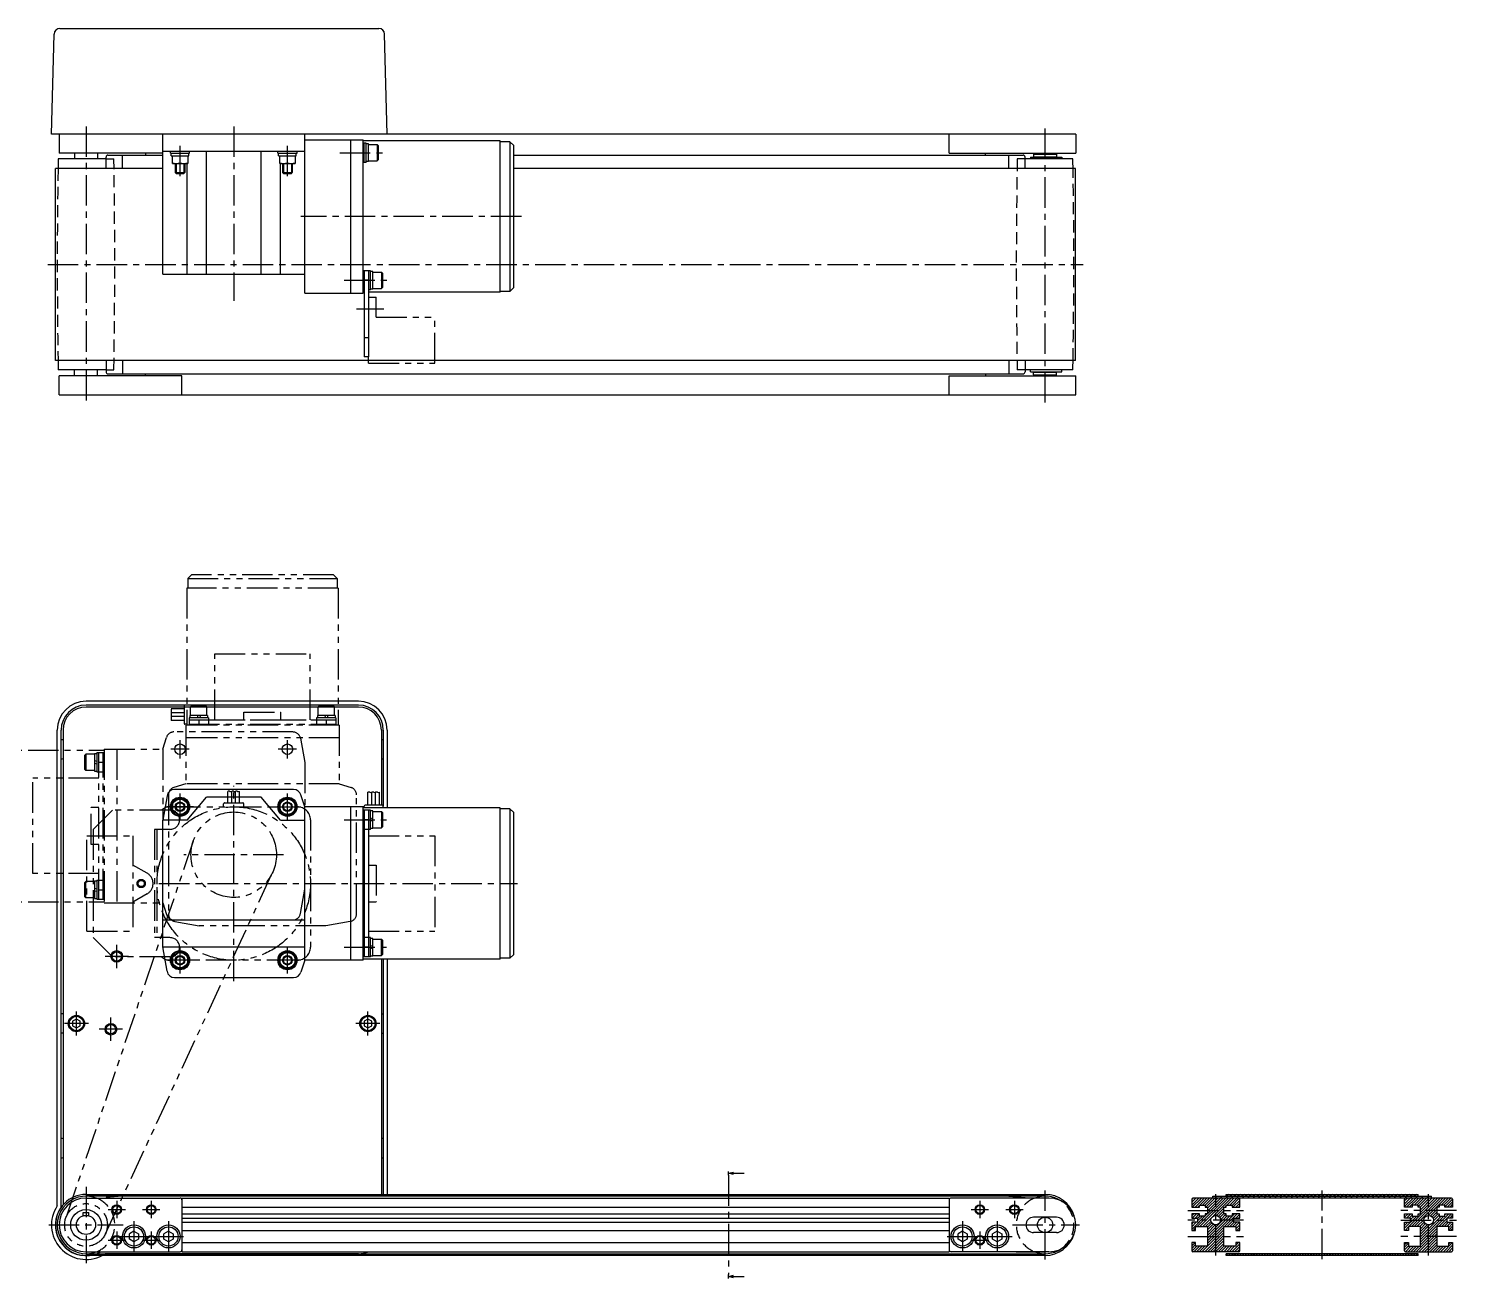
# Model space of a CAD drawing. Extents: x -2 to 1118, y -10 to 642.
# Drawn here: x 374 to 1118, y -10 to 642 of the extents above; entities that cross this region are included whole.
import ezdxf

# ---------------------------------------------------------------- set-up
doc = ezdxf.new("R2010")
doc.units = 0
doc.header["$LTSCALE"] = 0.5
for name, pattern in [('CENTER', [50.8, 31.75, -6.35, 6.35, -6.35]), ('DASHED', [19.05, 12.7, -6.35]), ('PHANTOM', [63.5, 31.75, -6.35, 6.35, -6.35, 6.35, -6.35])]:
    doc.linetypes.add(name, pattern=pattern)
doc.layers.get('0').update_dxf_attribs({"linetype": 'CONTINUOUS'})
for name, color, linetype in [('MSM_CENTER', 1, 'CENTER'), ('MSM_CONTINUOUS', 7, 'CONTINUOUS'), ('MSM_DASHED', 4, 'DASHED'), ('MSM_IMAGINARY', 6, 'PHANTOM'), ('MSM_NARROW', 5, 'CONTINUOUS')]:
    doc.layers.add(name, color=color, linetype=linetype)

# ---------------------------------------------------------------- blocks, each defined once
blk = doc.blocks.new('_OPEN30')
at = {"color": 0, "linetype": 'BYBLOCK'}
for p, q in [((-1, 0.27), (0, 0)), ((0, 0), (-1, -0.27)), ((0, 0), (-1, 0))]:
    blk.add_line(p, q, dxfattribs=at)
blk = doc.blocks.new('*U79')
at = {"layer": 'MSM_CONTINUOUS'}
blk.add_lwpolyline([(741.06, 44.9), (746.56, 44.9)], dxfattribs=at)
at = {"layer": 'MSM_CONTINUOUS', "xscale": 2.5, "yscale": 2.5, "zscale": 2.5, "rotation": 180}
blk.add_blockref('_OPEN30', (738.56, 44.9), dxfattribs=at)
blk = doc.blocks.new('*U80')
at = {"layer": 'MSM_CONTINUOUS'}
blk.add_lwpolyline([(741.06, -8.9), (746.56, -8.9)], dxfattribs=at)
at = {"layer": 'MSM_CONTINUOUS', "xscale": 2.5, "yscale": 2.5, "zscale": 2.5, "rotation": 180}
blk.add_blockref('_OPEN30', (738.56, -8.9), dxfattribs=at)

msp = doc.modelspace()

# ---------------------------------------------------------------- linework, layer by layer
at = {"layer": 'MSM_CENTER'}
for p, q in [((403.52, 590.72), (403.52, 446.72)), ((480.52, 590.72), (480.52, 499.72)), ((903.52, 446.72), (903.52, 590.72)), ((452.52, 564.72), (452.52, 581.72)), ((508.52, 564.72), (508.52, 581.72)), ((535.83, 576.96), (559.83, 576.96)), ((630.52, 543.72), (515.52, 543.72)), ((383.62, 518.72), (923.42, 518.72)), ((538.13, 510.49), (562.13, 510.49)), ((558.82, 495.49), (544.52, 495.49)), ((452.52, 261.25), (452.52, 270.75)), ((508.52, 261.25), (508.52, 270.75)), ((457.27, 266), (447.77, 266)), ((513.27, 266), (503.77, 266)), ((480.52, 145), (480.52, 247)), ((452.52, 229), (452.52, 243)), ((508.52, 229), (508.52, 243)), ((459.52, 236), (445.52, 236)), ((501.52, 236), (515.52, 236)), ((538.13, 229.23), (560.13, 229.23)), ((506.52, 211), (454.52, 211)), ((441.52, 196), (628.52, 196)), ((419.52, 151.9), (419.52, 164.1)), ((425.62, 158), (413.42, 158)), ((452.52, 149), (452.52, 163)), ((508.52, 149), (508.52, 163)), ((538.13, 162.77), (560.13, 162.77)), ((459.52, 156), (445.52, 156)), ((515.52, 156), (501.52, 156)), ((398.52, 116.75), (398.52, 129.25)), ((550.52, 116.75), (550.52, 129.25)), ((404.77, 123), (392.27, 123)), ((422.62, 120), (410.42, 120)), ((416.52, 113.9), (416.52, 126.1)), ((556.77, 123), (544.27, 123)), ((403.52, 37.9), (403.52, -1.9)), ((738.56, 43.9), (738.56, -7.9)), ((419.52, 30.5), (419.52, 21.5)), ((437.52, 30.5), (437.52, 21.5)), ((869.52, 30.5), (869.52, 21.5)), ((887.52, 30.5), (887.52, 21.5)), ((903.52, 0), (903.52, 36)), ((992.49, 2), (992.49, 34)), ((1047.99, 0.1), (1047.99, 35.9)), ((1103.49, 2), (1103.49, 34)), ((415.02, 26), (424.02, 26)), ((433.02, 26), (442.02, 26)), ((865.02, 26), (874.02, 26)), ((883.02, 26), (892.02, 26)), ((977.99, 25.5), (1006.99, 25.5)), ((1117.99, 25.5), (1088.99, 25.5)), ((384.07, 18), (422.97, 18)), ((428.52, 20), (428.52, 4)), ((446.52, 20), (446.52, 4)), ((860.52, 20), (860.52, 4)), ((878.52, 20), (878.52, 4)), ((886.52, 18), (921.52, 18)), ((1006.99, 20.5), (977.99, 20.5)), ((1088.99, 20.5), (1117.99, 20.5)), ((415.02, 10), (424.02, 10)), ((419.52, 14.5), (419.52, 5.5)), ((420.52, 12), (436.52, 12)), ((433.02, 10), (442.02, 10)), ((437.52, 14.5), (437.52, 5.5)), ((438.52, 12), (454.52, 12)), ((852.52, 12), (868.52, 12)), ((865.02, 10), (874.02, 10)), ((869.52, 14.5), (869.52, 5.5)), ((870.52, 12), (886.52, 12)), ((977.99, 12), (1006.99, 12)), ((1117.99, 12), (1088.99, 12))]:
    msp.add_line(p, q, dxfattribs=at)
at = {"layer": 'MSM_CONTINUOUS'}
for p, q in [((389.89, 641.72), (556.16, 641.72)), ((385.52, 586.72), (386.89, 638.8)), ((560.52, 586.72), (559.16, 638.8)), ((919.52, 586.72), (385.52, 586.72)), ((389.52, 586.72), (389.52, 576.72)), ((443.52, 513.72), (443.52, 586.72)), ((517.52, 503.72), (517.52, 586.72)), ((517.52, 583.72), (548.02, 583.72)), ((541.52, 503.72), (541.52, 583.72)), ((548.02, 503.72), (548.02, 583.72)), ((619.52, 583.22), (548.02, 583.22)), ((549.52, 581.96), (548.02, 581.96)), ((548.52, 571.96), (548.52, 581.96)), ((549.52, 571.96), (549.52, 581.96)), ((550.82, 581.56), (549.52, 581.56)), ((550.83, 572.36), (550.83, 581.56)), ((550.83, 581.21), (555.33, 581.21)), ((555.83, 580.71), (555.33, 581.21)), ((555.33, 581.21), (555.33, 572.71)), ((555.83, 580.71), (555.83, 573.21)), ((619.52, 504.22), (619.52, 583.22)), ((624.52, 582.72), (619.52, 582.72)), ((624.52, 582.72), (624.52, 504.72)), ((626.52, 580.72), (624.52, 582.72)), ((626.52, 506.72), (626.52, 580.72)), ((853.52, 576.72), (853.52, 586.72)), ((919.52, 586.72), (919.52, 576.72)), ((413.97, 573.72), (389.02, 573.72)), ((443.52, 576.72), (389.52, 576.72)), ((397.52, 576.72), (397.52, 573.72)), ((409.52, 576.72), (409.52, 573.72)), ((413.97, 568.72), (413.97, 574.72)), ((414.97, 575.72), (443.52, 575.72)), ((422.48, 568.72), (422.48, 575.72)), ((434.52, 576.72), (434.52, 575.72)), ((443.52, 577.72), (517.52, 577.72)), ((447.52, 576.72), (447.52, 577.72)), ((447.52, 576.72), (457.52, 576.72)), ((447.92, 575.42), (447.92, 576.72)), ((447.92, 575.42), (457.12, 575.42)), ((448.52, 571.42), (448.52, 575.42)), ((452.52, 571.78), (452.52, 575.42)), ((456.52, 575.42), (456.52, 571.42)), ((457.12, 575.42), (457.12, 576.72)), ((457.52, 576.72), (457.52, 577.72)), ((466.26, 513.72), (466.26, 577.72)), ((494.79, 513.72), (494.79, 577.72)), ((503.52, 576.72), (503.52, 577.72)), ((503.52, 576.72), (513.52, 576.72)), ((503.92, 575.42), (503.92, 576.72)), ((503.92, 575.42), (513.12, 575.42)), ((504.52, 571.42), (504.52, 575.42)), ((508.52, 571.78), (508.52, 575.42)), ((512.52, 575.42), (512.52, 571.42)), ((513.12, 575.42), (513.12, 576.72)), ((513.52, 576.72), (513.52, 577.72)), ((626.52, 575.72), (892.08, 575.72)), ((853.52, 576.72), (919.52, 576.72)), ((872.52, 575.72), (872.52, 576.72)), ((884.57, 568.72), (884.57, 575.72)), ((893.08, 568.72), (893.08, 574.72)), ((918.02, 573.72), (893.08, 573.72)), ((895.87, 574.72), (912.27, 574.72)), ((895.87, 574.72), (895.87, 573.72)), ((897.72, 576.37), (897.52, 576.17)), ((897.52, 576.17), (909.52, 576.17)), ((897.52, 576.17), (897.52, 574.87)), ((897.52, 574.87), (909.52, 574.87)), ((897.72, 576.37), (909.32, 576.37)), ((897.77, 574.87), (897.77, 574.72)), ((899.52, 576.37), (899.52, 576.72)), ((907.52, 576.37), (907.52, 576.72)), ((909.27, 574.87), (909.27, 574.72)), ((909.32, 576.37), (909.52, 576.17)), ((909.32, 576.37), (909.52, 576.17)), ((909.52, 576.17), (909.52, 574.87)), ((912.27, 574.72), (912.27, 573.72)), ((387.62, 468.72), (387.62, 568.72)), ((443.52, 568.72), (387.62, 568.72)), ((448.52, 571.42), (456.52, 571.42)), ((450.02, 571.42), (450.02, 566.65)), ((450.46, 566.22), (450.02, 566.65)), ((450.02, 566.65), (455.02, 566.65)), ((450.46, 566.22), (454.59, 566.22)), ((454.59, 566.22), (455.02, 566.65)), ((455.02, 571.42), (455.02, 566.65)), ((456.19, 513.72), (456.19, 571.42)), ((504.52, 571.42), (512.52, 571.42)), ((504.86, 513.72), (504.86, 571.42)), ((506.02, 571.42), (506.02, 566.65)), ((506.46, 566.22), (506.02, 566.65)), ((506.02, 566.65), (511.02, 566.65)), ((506.46, 566.22), (510.59, 566.22)), ((510.59, 566.22), (511.02, 566.65)), ((511.02, 571.42), (511.02, 566.65)), ((549.52, 571.96), (548.02, 571.96)), ((550.82, 572.36), (549.52, 572.36)), ((550.83, 572.71), (555.33, 572.71)), ((555.83, 573.21), (555.33, 572.71)), ((919.42, 568.72), (626.52, 568.72)), ((919.42, 468.72), (919.42, 568.72)), ((443.52, 513.72), (517.52, 513.72)), ((551.82, 515.49), (548.02, 515.49)), ((548.52, 515.49), (548.52, 470.49)), ((550.82, 515.49), (550.82, 470.49)), ((551.82, 505.49), (551.82, 515.49)), ((553.12, 515.09), (551.82, 515.09)), ((553.13, 505.89), (553.13, 515.09)), ((553.13, 514.74), (557.63, 514.74)), ((558.13, 514.24), (557.63, 514.74)), ((557.63, 514.74), (557.63, 506.24)), ((558.13, 514.24), (558.13, 506.74)), ((550.82, 510.49), (548.52, 510.49)), ((553.13, 506.24), (557.63, 506.24)), ((558.13, 506.74), (557.63, 506.24)), ((624.52, 504.72), (626.52, 506.72)), ((517.52, 503.72), (548.02, 503.72)), ((548.52, 505.49), (548.02, 505.49)), ((548.52, 504.22), (548.02, 504.22)), ((551.82, 505.49), (550.82, 505.49)), ((619.52, 504.22), (550.82, 504.22)), ((553.12, 505.89), (551.82, 505.89)), ((624.52, 504.72), (619.52, 504.72)), ((550.82, 480.49), (548.52, 480.49)), ((550.82, 470.49), (548.52, 470.49)), ((919.42, 468.72), (387.62, 468.72)), ((413.97, 463.72), (389.02, 463.72)), ((397.52, 460.72), (397.52, 463.72)), ((409.52, 460.72), (409.52, 463.72)), ((413.97, 468.72), (413.97, 462.72)), ((414.97, 461.72), (892.08, 461.72)), ((422.48, 468.72), (422.48, 461.72)), ((434.52, 460.72), (434.52, 461.72)), ((872.52, 461.72), (872.52, 460.72)), ((884.57, 468.72), (884.57, 461.72)), ((893.08, 468.72), (893.08, 462.72)), ((918.02, 463.72), (893.08, 463.72)), ((895.87, 462.72), (895.87, 463.72)), ((895.87, 462.72), (912.27, 462.72)), ((897.52, 462.57), (909.52, 462.57)), ((897.52, 461.27), (897.52, 462.57)), ((897.77, 462.57), (897.77, 462.72)), ((909.27, 462.57), (909.27, 462.72)), ((909.52, 461.27), (909.52, 462.57)), ((912.27, 462.72), (912.27, 463.72)), ((389.52, 450.72), (389.52, 460.72)), ((453.52, 460.72), (389.52, 460.72)), ((453.52, 450.72), (453.52, 460.72)), ((853.52, 460.72), (919.52, 460.72)), ((853.52, 450.72), (853.52, 460.72)), ((897.52, 461.27), (909.52, 461.27)), ((897.72, 461.07), (897.52, 461.27)), ((897.72, 461.07), (909.32, 461.07)), ((899.52, 460.72), (899.52, 461.07)), ((907.52, 460.72), (907.52, 461.07)), ((909.32, 461.07), (909.52, 461.27)), ((919.52, 450.72), (919.52, 460.72)), ((389.52, 450.72), (919.52, 450.72)), ((545.52, 291), (403.52, 291)), ((545.52, 289), (403.52, 289)), ((545.52, 288), (403.52, 288)), ((388.52, 27.95), (388.52, 276)), ((390.52, 27.33), (390.52, 276)), ((391.52, 276), (391.52, 28.43)), ((557.52, 276), (557.52, 236.8)), ((558.52, 276), (558.52, 236.3)), ((560.52, 276), (560.52, 235.5)), ((445.76, 241.69), (443.52, 229)), ((452.52, 240.62), (448.52, 238.31)), ((448.52, 238.31), (448.52, 233.69)), ((511.77, 245), (449.7, 245)), ((456.52, 238.31), (452.52, 240.62)), ((456.19, 229), (466.26, 241)), ((456.52, 233.69), (456.52, 238.31)), ((494.79, 241), (466.26, 241)), ((504.86, 229), (494.79, 241)), ((508.52, 240.62), (504.52, 238.31)), ((504.52, 238.31), (504.52, 233.69)), ((512.52, 238.31), (508.52, 240.62)), ((512.52, 233.69), (512.52, 238.31)), ((517.52, 236), (515.58, 242.2)), ((550.52, 236.8), (550.52, 243.55)), ((552.52, 236.8), (552.52, 243.55)), ((554.52, 236.8), (554.52, 243.55)), ((556.52, 236.8), (556.52, 243.55)), ((448.52, 233.69), (452.52, 231.38)), ((452.52, 231.38), (456.52, 233.69)), ((504.52, 233.69), (508.52, 231.38)), ((508.52, 231.38), (512.52, 233.69)), ((517.52, 156), (517.52, 236)), ((548.02, 236), (517.52, 236)), ((541.52, 156), (541.52, 236)), ((548.02, 156), (548.02, 236)), ((619.52, 235.5), (548.02, 235.5)), ((551.82, 234.23), (548.02, 234.23)), ((548.52, 235.5), (548.52, 236.3)), ((548.52, 234.23), (548.52, 157.77)), ((558.02, 236.8), (549.02, 236.8)), ((550.82, 234.23), (550.82, 157.77)), ((551.82, 224.23), (551.82, 234.23)), ((553.12, 233.83), (551.82, 233.83)), ((553.13, 224.63), (553.13, 233.83)), ((553.13, 233.48), (557.63, 233.48)), ((558.13, 232.98), (557.63, 233.48)), ((557.63, 233.48), (557.63, 224.98)), ((558.13, 232.98), (558.13, 225.48)), ((558.52, 235.5), (558.52, 236.3)), ((619.52, 156.5), (619.52, 235.5)), ((624.52, 235), (619.52, 235)), ((624.52, 235), (624.52, 157)), ((626.52, 233), (624.52, 235)), ((626.52, 159), (626.52, 233)), ((443.52, 163), (443.52, 229)), ((456.19, 229), (443.52, 229)), ((504.86, 229), (517.52, 229)), ((551.82, 224.23), (548.02, 224.23)), ((550.82, 229.23), (548.52, 229.23)), ((553.12, 224.63), (551.82, 224.63)), ((553.13, 229.76), (551.83, 230.04)), ((553.13, 228.43), (551.83, 228.71)), ((553.13, 224.98), (557.63, 224.98)), ((558.13, 225.48), (557.63, 224.98)), ((443.52, 177), (517.52, 177)), ((551.82, 167.77), (548.02, 167.77)), ((551.82, 157.77), (551.82, 167.77)), ((553.12, 167.37), (551.82, 167.37)), ((553.13, 158.17), (553.13, 167.37)), ((553.13, 167.02), (557.63, 167.02)), ((558.13, 166.52), (557.63, 167.02)), ((557.63, 158.52), (557.63, 167.02)), ((558.13, 166.52), (558.13, 159.02)), ((443.52, 163), (517.52, 163)), ((445.76, 150.31), (443.52, 163)), ((452.52, 160.62), (448.52, 158.31)), ((448.52, 158.31), (448.52, 153.69)), ((456.52, 158.31), (452.52, 160.62)), ((456.52, 153.69), (456.52, 158.31)), ((508.52, 160.62), (504.52, 158.31)), ((504.52, 158.31), (504.52, 153.69)), ((512.52, 158.31), (508.52, 160.62)), ((512.52, 153.69), (512.52, 158.31)), ((551.82, 157.77), (548.02, 157.77)), ((619.52, 156.5), (548.02, 156.5)), ((550.82, 162.77), (548.52, 162.77)), ((553.12, 158.17), (551.82, 158.17)), ((553.13, 163.29), (551.83, 163.57)), ((553.13, 161.96), (551.83, 162.24)), ((553.13, 158.52), (557.63, 158.52)), ((557.52, 156.5), (557.52, 33.9)), ((558.13, 159.02), (557.63, 158.52)), ((558.52, 156.5), (558.52, 33.9)), ((560.52, 156.5), (560.52, 33.9)), ((624.52, 157), (619.52, 157)), ((624.52, 157), (626.52, 159)), ((448.52, 153.69), (452.52, 151.38)), ((452.52, 151.38), (456.52, 153.69)), ((504.52, 153.69), (508.52, 151.38)), ((508.52, 151.38), (512.52, 153.69)), ((517.52, 156), (515.58, 149.8)), ((548.02, 156), (517.52, 156)), ((449.7, 147), (511.77, 147)), ((391.52, 128), (390.52, 128)), ((557.52, 128), (558.52, 128)), ((398.52, 125.31), (396.52, 124.15)), ((396.52, 124.15), (396.52, 121.85)), ((396.52, 121.85), (398.52, 120.69)), ((400.52, 124.15), (398.52, 125.31)), ((398.52, 120.69), (400.52, 121.85)), ((400.52, 121.85), (400.52, 124.15)), ((550.52, 125.31), (548.52, 124.15)), ((548.52, 124.15), (548.52, 121.85)), ((548.52, 121.85), (550.52, 120.69)), ((552.52, 124.15), (550.52, 125.31)), ((550.52, 120.69), (552.52, 121.85)), ((552.52, 121.85), (552.52, 124.15)), ((391.52, 118), (390.52, 118)), ((557.52, 118), (558.52, 118)), ((738.56, 43.9), (738.56, 45.9)), ((403.52, 33.9), (903.52, 33.9)), ((903.52, 33), (403.52, 33)), ((403.52, 32), (452.52, 32)), ((422.42, 32.99), (413.97, 32.26)), ((413.97, 32.26), (413.99, 32)), ((453.52, 32), (853.52, 32)), ((453.52, 32), (453.52, 4)), ((853.52, 32), (853.52, 4)), ((905.52, 32), (854.52, 32)), ((884.63, 32.99), (893.08, 32.26)), ((893.06, 32), (893.08, 32.26)), ((979.99, 31.5), (979.99, 27.25)), ((1115.49, 32), (980.49, 32)), ((990.99, 32), (990.99, 33)), ((990.99, 33), (1104.99, 33)), ((997.99, 33), (997.99, 33.9)), ((997.99, 33.9), (1097.99, 33.9)), ((1004.99, 27.25), (1004.99, 31.5)), ((1090.99, 27.25), (1090.99, 31.5)), ((1097.99, 33), (1097.99, 33.9)), ((1104.99, 32), (1104.99, 33)), ((1115.99, 31.5), (1115.99, 27.25)), ((402.02, 24.4), (405.02, 24.4)), ((402.02, 22.77), (402.02, 24.4)), ((405.02, 22.77), (405.02, 24.4)), ((453.52, 27.2), (853.52, 27.2)), ((453.52, 23.7), (853.52, 23.7)), ((979.99, 27.25), (983.99, 27.25)), ((983.99, 23.75), (979.99, 23.75)), ((979.99, 23.75), (979.99, 21.6)), ((983.99, 27.25), (983.99, 28.35)), ((983.99, 28.35), (986.99, 28.35)), ((983.99, 22.65), (983.99, 23.75)), ((986.99, 22.65), (983.99, 22.65)), ((986.99, 28.35), (986.99, 27.25)), ((986.99, 27.25), (988.19, 27.25)), ((986.99, 23.75), (986.99, 22.65)), ((988.19, 23.75), (986.99, 23.75)), ((988.19, 27.25), (988.19, 23.75)), ((996.79, 23.75), (996.79, 27.25)), ((996.79, 27.25), (997.99, 27.25)), ((997.99, 23.75), (996.79, 23.75)), ((997.99, 28.35), (1000.99, 28.35)), ((997.99, 27.25), (997.99, 28.35)), ((997.99, 22.65), (997.99, 23.75)), ((1000.99, 22.65), (997.99, 22.65)), ((1000.99, 28.35), (1000.99, 27.25)), ((1000.99, 27.25), (1004.99, 27.25)), ((1000.99, 23.75), (1000.99, 22.65)), ((1004.99, 23.75), (1000.99, 23.75)), ((1004.99, 21.6), (1004.99, 23.75)), ((1094.99, 27.25), (1090.99, 27.25)), ((1090.99, 23.75), (1094.99, 23.75)), ((1090.99, 21.6), (1090.99, 23.75)), ((1094.99, 28.35), (1094.99, 27.25)), ((1097.99, 28.35), (1094.99, 28.35)), ((1094.99, 23.75), (1094.99, 22.65)), ((1094.99, 22.65), (1097.99, 22.65)), ((1097.99, 27.25), (1097.99, 28.35)), ((1099.19, 27.25), (1097.99, 27.25)), ((1097.99, 22.65), (1097.99, 23.75)), ((1097.99, 23.75), (1099.19, 23.75)), ((1099.19, 23.75), (1099.19, 27.25)), ((1107.79, 27.25), (1107.79, 23.75)), ((1108.99, 27.25), (1107.79, 27.25)), ((1107.79, 23.75), (1108.99, 23.75)), ((1108.99, 28.35), (1108.99, 27.25)), ((1111.99, 28.35), (1108.99, 28.35)), ((1108.99, 23.75), (1108.99, 22.65)), ((1108.99, 22.65), (1111.99, 22.65)), ((1111.99, 27.25), (1111.99, 28.35)), ((1115.99, 27.25), (1111.99, 27.25)), ((1111.99, 23.75), (1115.99, 23.75)), ((1111.99, 22.65), (1111.99, 23.75)), ((1115.99, 23.75), (1115.99, 21.6)), ((453.52, 21.6), (853.52, 21.6)), ((453.52, 19.4), (853.52, 19.4)), ((453.52, 15.1), (853.52, 15.1)), ((909.52, 22), (897.52, 22)), ((979.99, 21.6), (982.99, 21.6)), ((982.99, 19.4), (979.99, 19.4)), ((979.99, 19.4), (979.99, 15.1)), ((979.99, 15.1), (981.99, 15.1)), ((981.99, 17.1), (988.19, 17.1)), ((981.99, 15.1), (981.99, 17.1)), ((982.99, 21.6), (982.99, 19.4)), ((988.19, 17.1), (988.19, 6.9)), ((996.79, 6.9), (996.79, 17.1)), ((996.79, 17.1), (1002.99, 17.1)), ((1001.99, 21.6), (1004.99, 21.6)), ((1001.99, 19.4), (1001.99, 21.6)), ((1004.99, 19.4), (1001.99, 19.4)), ((1002.99, 17.1), (1002.99, 15.1)), ((1002.99, 15.1), (1004.99, 15.1)), ((1004.99, 15.1), (1004.99, 19.4)), ((1093.99, 21.6), (1090.99, 21.6)), ((1090.99, 19.4), (1093.99, 19.4)), ((1090.99, 15.1), (1090.99, 19.4)), ((1092.99, 15.1), (1090.99, 15.1)), ((1092.99, 17.1), (1092.99, 15.1)), ((1099.19, 17.1), (1092.99, 17.1)), ((1093.99, 19.4), (1093.99, 21.6)), ((1099.19, 6.9), (1099.19, 17.1)), ((1107.79, 17.1), (1107.79, 6.9)), ((1113.99, 17.1), (1107.79, 17.1)), ((1112.99, 21.6), (1112.99, 19.4)), ((1115.99, 21.6), (1112.99, 21.6)), ((1112.99, 19.4), (1115.99, 19.4)), ((1113.99, 15.1), (1113.99, 17.1)), ((1115.99, 15.1), (1113.99, 15.1)), ((1115.99, 19.4), (1115.99, 15.1)), ((428.52, 14.75), (426.14, 13.37)), ((426.14, 10.63), (426.14, 13.37)), ((428.52, 9.25), (426.14, 10.63)), ((428.52, 14.75), (430.9, 13.37)), ((430.9, 10.63), (428.52, 9.25)), ((430.9, 13.37), (430.9, 10.63)), ((446.52, 14.75), (444.14, 13.37)), ((444.14, 10.63), (444.14, 13.37)), ((446.52, 9.25), (444.14, 10.63)), ((446.52, 14.75), (448.9, 13.37)), ((448.9, 10.63), (446.52, 9.25)), ((448.9, 13.37), (448.9, 10.63)), ((453.52, 8.9), (853.52, 8.9)), ((860.52, 14.75), (858.14, 13.37)), ((858.14, 10.63), (858.14, 13.37)), ((860.52, 9.25), (858.14, 10.63)), ((860.52, 14.75), (862.9, 13.37)), ((862.9, 10.63), (860.52, 9.25)), ((862.9, 13.37), (862.9, 10.63)), ((878.52, 14.75), (876.14, 13.37)), ((876.14, 10.63), (876.14, 13.37)), ((878.52, 9.25), (876.14, 10.63)), ((878.52, 14.75), (880.9, 13.37)), ((880.9, 10.63), (878.52, 9.25)), ((880.9, 13.37), (880.9, 10.63)), ((909.52, 14), (897.52, 14)), ((981.99, 8.9), (979.99, 8.9)), ((979.99, 8.9), (979.99, 4.5)), ((981.99, 6.9), (981.99, 8.9)), ((1004.99, 8.9), (1002.99, 8.9)), ((1002.99, 8.9), (1002.99, 6.9)), ((1004.99, 4.5), (1004.99, 8.9)), ((1090.99, 8.9), (1092.99, 8.9)), ((1090.99, 4.5), (1090.99, 8.9)), ((1092.99, 8.9), (1092.99, 6.9)), ((1113.99, 6.9), (1113.99, 8.9)), ((1113.99, 8.9), (1115.99, 8.9)), ((1115.99, 8.9), (1115.99, 4.5)), ((403.52, 4), (452.52, 4)), ((403.52, 3), (903.52, 3)), ((903.52, 2.1), (403.52, 2.1)), ((545.52, 3), (413.47, 3)), ((453.52, 4), (853.52, 4)), ((905.52, 4), (854.52, 4)), ((888.52, 4), (903.52, 4)), ((1004.49, 4), (980.49, 4)), ((988.19, 6.9), (981.99, 6.9)), ((1002.99, 6.9), (996.79, 6.9)), ((997.99, 2.1), (997.99, 3)), ((1097.99, 3), (997.99, 3)), ((1097.99, 2.1), (997.99, 2.1)), ((1091.49, 4), (1115.49, 4)), ((1092.99, 6.9), (1099.19, 6.9)), ((1097.99, 2.1), (1097.99, 3)), ((1107.79, 6.9), (1113.99, 6.9)), ((738.56, -9.9), (738.56, -7.9))]:
    msp.add_line(p, q, dxfattribs=at)
for centre, radius in [((452.52, 266), 2.75), ((508.52, 266), 2.75), ((452.52, 236), 5), ((452.52, 236), 4), ((452.52, 236), 2.5), ((508.52, 236), 5), ((508.52, 236), 4), ((508.52, 236), 2.5), ((419.52, 158), 2.46), ((452.52, 156), 5), ((452.52, 156), 4), ((452.52, 156), 2.07), ((508.52, 156), 5), ((508.52, 156), 4), ((508.52, 156), 2.07), ((398.52, 123), 4.25), ((398.52, 123), 3.75), ((550.52, 123), 4.25), ((550.52, 123), 3.75), ((416.52, 120), 3), ((403.52, 18), 8), ((403.52, 18), 5), ((419.52, 26), 2.07), ((437.52, 26), 2.07), ((869.52, 26), 2.07), ((887.52, 26), 2.07), ((992.49, 20.5), 2.5), ((1103.49, 20.5), 2.5), ((428.52, 12), 6), ((428.52, 12), 5), ((446.52, 12), 6), ((446.52, 12), 5), ((860.52, 12), 6), ((860.52, 12), 5), ((878.52, 12), 6), ((878.52, 12), 5), ((903.52, 18), 4), ((419.52, 10), 2.07), ((437.52, 10), 2.07), ((869.52, 10), 2.07)]:
    msp.add_circle(centre, radius, dxfattribs=at)
for centre, radius, start, end in [((389.89, 638.72), 3, 90, 178.5), ((556.16, 638.72), 3, 1.5, 90), ((3413.77, 518.72), 3025.25, 178.95829, 179.053), ((414.97, 574.72), 1, 90, 180), ((892.08, 574.72), 1, 0, 90), ((-2106.73, 518.72), 3025.25, 0.947, 1.04171), ((450.52, 577.2), 5.78, 249.74384, 290.25616), ((454.52, 577.2), 5.78, 249.74384, 290.25616), ((506.52, 577.2), 5.78, 249.74384, 290.25616), ((510.52, 577.2), 5.78, 249.74384, 290.25616), ((3413.77, 518.72), 3025.25, 180.947, 181.04171), ((414.97, 462.72), 1, 180, 270), ((892.08, 462.72), 1, 270, 0), ((-2106.73, 518.72), 3025.25, 358.95829, 359.053), ((403.52, 276), 15, 90, 180), ((545.52, 276), 15, 0, 90), ((403.52, 276), 13, 90, 180), ((403.52, 276), 12, 90, 180), ((545.52, 276), 13, 0, 90), ((545.52, 276), 12, 0, 90), ((390.52, 266), 5, 78.46304, 90), ((558.52, 266), 5, 90, 101.53696), ((390.52, 266), 5, 270, 281.53696), ((558.52, 266), 5, 258.46304, 270), ((449.7, 241), 4, 90, 170), ((452.52, 236), 4.6, 150.40815, 209.59185), ((452.52, 236), 4.6, 90.40815, 149.59185), ((452.52, 236), 4.6, 30.40815, 89.59185), ((452.52, 236), 4.6, 330.40815, 29.59185), ((508.52, 236), 4.6, 150.40815, 209.59185), ((508.52, 236), 4.6, 90.40815, 149.59185), ((508.52, 236), 4.6, 30.40815, 89.59185), ((511.77, 241), 4, 17.39751, 90), ((508.52, 236), 4.6, 330.40815, 29.59185), ((452.52, 236), 4.6, 210.40815, 269.59185), ((452.52, 236), 4.6, 270.40815, 329.59185), ((508.52, 236), 4.6, 210.40815, 269.59185), ((508.52, 236), 4.6, 270.40815, 329.59185), ((549.02, 236.3), 0.5, 90, 180), ((558.02, 236.3), 0.5, 0, 90), ((452.52, 156), 4.6, 150.40815, 209.59185), ((452.52, 156), 4.6, 90.40815, 149.59185), ((452.52, 156), 4.6, 30.40815, 89.59185), ((452.52, 156), 4.6, 330.40815, 29.59185), ((508.52, 156), 4.6, 150.40815, 209.59185), ((508.52, 156), 4.6, 90.40815, 149.59185), ((508.52, 156), 4.6, 30.40815, 89.59185), ((508.52, 156), 4.6, 330.40815, 29.59185), ((449.7, 151), 4, 190, 270), ((452.52, 156), 4.6, 210.40815, 269.59185), ((452.52, 156), 4.6, 270.40815, 329.59185), ((508.52, 156), 4.6, 210.40815, 269.59185), ((508.52, 156), 4.6, 270.40815, 329.59185), ((511.77, 151), 4, 270, 342.60249), ((390.52, 58), 5, 78.46304, 90), ((558.52, 58), 5, 90, 101.53696), ((390.52, 58), 5, 270, 281.53696), ((558.52, 58), 5, 258.46304, 270), ((403.52, 18), 15.9, 90, 270), ((403.52, 18), 15, 68.96053, 291.03947), ((403.52, 18), 14, 90, 270), ((422.46, 32.5), 0.5, 90, 95), ((452.52, 31), 1, 0, 90), ((854.52, 31), 1, 90, 180), ((884.59, 32.5), 0.5, 85, 90), ((903.52, 18), 15, 56.63299, 111.03947), ((903.52, 18), 15.9, 17.03381, 90), ((905.52, 18), 14, 270, 90), ((980.49, 31.5), 0.5, 90, 180), ((1004.49, 31.5), 0.5, 0, 90), ((1091.49, 31.5), 0.5, 90, 180), ((1115.49, 31.5), 0.5, 0, 90), ((403.52, 18), 18, 146.44269, 297.95289), ((403.52, 18), 16, 144.34091, 276.4092), ((897.52, 18), 4, 90, 270), ((909.52, 18), 4, 270, 90), ((903.52, 18), 15.9, 270, 342.96619), ((403.52, 18), 16, 290.36413, 298.95502), ((452.52, 5), 1, 270, 0), ((545.52, 18), 15, 270, 291.03947), ((854.52, 5), 1, 180, 270), ((903.52, 18), 15, 248.96053, 303.36701), ((980.49, 4.5), 0.5, 180, 270), ((1004.49, 4.5), 0.5, 270, 0), ((1091.49, 4.5), 0.5, 180, 270), ((1115.49, 4.5), 0.5, 270, 0)]:
    msp.add_arc(centre, radius, start, end, dxfattribs=at)
at = {"layer": 'MSM_DASHED'}
for p, q in [((413.97, 573.72), (418.02, 573.72)), ((893.08, 573.72), (889.02, 573.72)), ((413.97, 463.72), (418.02, 463.72)), ((893.08, 463.72), (889.02, 463.72))]:
    msp.add_line(p, q, dxfattribs=at)
for centre, radius, start, end in [((-2606.73, 518.72), 3025.25, 358.95829, 1.04171), ((3913.77, 518.72), 3025.25, 178.95829, 181.04171), ((3413.77, 518.72), 3025.25, 179.053, 180.947), ((-2106.73, 518.72), 3025.25, 359.053, 0.947), ((403.52, 18), 15, 291.03947, 68.96053), ((903.52, 18), 15, 111.03947, 248.96053), ((903.52, 18), 15, 303.36701, 56.63299)]:
    msp.add_arc(centre, radius, start, end, dxfattribs=at)
at = {"layer": 'MSM_IMAGINARY'}
for p, q in [((550.82, 501.69), (554.82, 501.69)), ((554.82, 491.19), (554.82, 501.69)), ((554.82, 491.19), (585.32, 491.19)), ((585.32, 467.19), (585.32, 491.19)), ((550.82, 467.19), (550.82, 470.49)), ((550.82, 467.19), (585.32, 467.19)), ((535.02, 350), (456.02, 350)), ((456.02, 350), (456.02, 278.5)), ((458.52, 357), (456.52, 355)), ((456.52, 355), (534.52, 355)), ((456.52, 355), (456.52, 350)), ((532.52, 357), (458.52, 357)), ((534.52, 355), (532.52, 357)), ((534.52, 355), (534.52, 350)), ((535.02, 350), (535.02, 278.5)), ((470.67, 281.3), (470.67, 315.8)), ((470.67, 315.8), (520.37, 315.8)), ((520.37, 281.3), (520.37, 315.8)), ((454.72, 287), (447.98, 287)), ((454.72, 285), (447.98, 285)), ((454.72, 283), (447.98, 283)), ((454.72, 288.5), (454.72, 279.5)), ((456.02, 289), (455.22, 289)), ((457.69, 283.6), (457.69, 282.3)), ((466.89, 283.6), (457.69, 283.6)), ((458.54, 288.6), (458.04, 288.1)), ((458.04, 283.6), (458.04, 288.1)), ((458.04, 288.1), (466.54, 288.1)), ((458.54, 288.6), (466.04, 288.6)), ((461.76, 283.6), (461.49, 282.3)), ((463.09, 283.6), (462.82, 282.3)), ((466.04, 288.6), (466.54, 288.1)), ((466.54, 283.6), (466.54, 288.1)), ((466.89, 283.6), (466.89, 282.3)), ((485.88, 281.3), (485.88, 285.3)), ((485.88, 285.3), (505.17, 285.3)), ((505.17, 281.3), (505.17, 285.3)), ((524.16, 283.6), (524.16, 282.3)), ((533.36, 283.6), (524.16, 283.6)), ((525.01, 288.6), (524.51, 288.1)), ((524.51, 283.6), (524.51, 288.1)), ((533.01, 288.1), (524.51, 288.1)), ((525.01, 288.6), (532.51, 288.6)), ((528.23, 283.6), (527.96, 282.3)), ((529.56, 283.6), (529.29, 282.3)), ((532.51, 288.6), (533.01, 288.1)), ((533.01, 283.6), (533.01, 288.1)), ((533.36, 283.6), (533.36, 282.3)), ((454.72, 281), (447.98, 281)), ((456.02, 279), (455.22, 279)), ((535.52, 278.5), (455.52, 278.5)), ((455.52, 278.5), (455.52, 248)), ((467.29, 282.3), (457.29, 282.3)), ((457.29, 282.3), (457.29, 278.5)), ((457.29, 281.3), (533.76, 281.3)), ((457.29, 279), (533.76, 279)), ((462.29, 281.3), (462.29, 279)), ((467.29, 282.3), (467.29, 278.5)), ((470.67, 281.3), (520.37, 281.3)), ((533.76, 282.3), (523.76, 282.3)), ((523.76, 282.3), (523.76, 278.5)), ((528.76, 281.3), (528.76, 279)), ((533.76, 282.3), (533.76, 278.5)), ((535.52, 278.5), (535.52, 248)), ((443.52, 266), (445.47, 272.2)), ((511.35, 275), (449.28, 275)), ((535.52, 272), (455.52, 272)), ((515.29, 271.69), (517.52, 259)), ((341.52, 265.5), (413.02, 265.5)), ((402.92, 262.98), (403.42, 263.48)), ((402.92, 255.48), (402.92, 262.98)), ((407.92, 263.48), (403.42, 263.48)), ((403.42, 263.48), (403.42, 254.98)), ((407.92, 263.83), (409.22, 263.83)), ((407.92, 263.83), (407.92, 254.63)), ((409.22, 264.23), (409.22, 254.23)), ((409.22, 264.23), (413.02, 264.23)), ((410.22, 187.77), (410.22, 264.23)), ((412.52, 187.77), (412.52, 264.23)), ((413.02, 266), (413.02, 186)), ((413.02, 266), (443.52, 266)), ((419.52, 266), (419.52, 186)), ((443.52, 266), (443.52, 229)), ((402.92, 255.48), (403.42, 254.98)), ((407.92, 254.98), (403.42, 254.98)), ((407.92, 260.04), (409.22, 259.76)), ((407.92, 258.71), (409.22, 258.43)), ((407.92, 254.63), (409.22, 254.63)), ((409.22, 254.23), (413.02, 254.23)), ((410.22, 259.23), (412.52, 259.23)), ((517.52, 259), (517.52, 236)), ((410.22, 250.85), (375.72, 250.85)), ((375.72, 201.15), (375.72, 250.85)), ((455.52, 248), (449.33, 246.06)), ((535.52, 248), (455.52, 248)), ((535.52, 248), (541.72, 246.06)), ((446.52, 242.24), (446.52, 180.18)), ((477.52, 238), (477.52, 244)), ((479.52, 238), (479.52, 244)), ((481.52, 238), (481.52, 244)), ((483.52, 238), (483.52, 244)), ((544.52, 180.18), (544.52, 242.24)), ((410.22, 235.64), (406.22, 235.64)), ((406.22, 216.36), (406.22, 235.64)), ((417.29, 234.23), (407.29, 224.23)), ((447.29, 234.23), (417.29, 234.23)), ((447.38, 236), (513.66, 236)), ((475.27, 236), (475.27, 237.5)), ((475.77, 238), (485.27, 238)), ((485.77, 236), (485.77, 237.5)), ((407.29, 224.23), (407.29, 167.77)), ((439.29, 224.22), (439.29, 167.77)), ((447.29, 224.22), (439.29, 224.22)), ((440.52, 224.22), (440.52, 167.77)), ((520.52, 229.14), (520.52, 162.86)), ((459.42, 218.13), (392.97, 21.57)), ((403.99, 220.83), (427.99, 220.83)), ((403.99, 171.13), (403.99, 220.83)), ((410.22, 216.36), (406.22, 216.36)), ((427.99, 220.83), (427.99, 171.13)), ((550.82, 220.85), (585.32, 220.85)), ((585.32, 220.85), (585.32, 171.15)), ((410.22, 201.15), (375.72, 201.15)), ((413.64, 13.32), (500.75, 201.65)), ((435.39, 201.35), (427.99, 205.63)), ((550.82, 205.64), (554.82, 205.64)), ((554.82, 205.64), (554.82, 186.36)), ((402.92, 196.52), (403.42, 197.02)), ((402.92, 189.02), (402.92, 196.52)), ((407.92, 197.02), (403.42, 197.02)), ((403.42, 188.52), (403.42, 197.02)), ((407.92, 197.37), (409.22, 197.37)), ((407.92, 197.37), (407.92, 188.17)), ((407.92, 193.57), (409.22, 193.29)), ((409.22, 197.77), (409.22, 187.77)), ((409.22, 197.77), (413.02, 197.77)), ((341.52, 186.5), (413.02, 186.5)), ((402.92, 189.02), (403.42, 188.52)), ((407.92, 188.52), (403.42, 188.52)), ((407.92, 192.24), (409.22, 191.96)), ((407.92, 188.17), (409.22, 188.17)), ((409.22, 187.77), (413.02, 187.77)), ((410.22, 192.77), (412.52, 192.77)), ((435.39, 190.61), (427.99, 186.34)), ((515.29, 180.31), (517.52, 193)), ((550.82, 186.36), (554.82, 186.36)), ((413.02, 186), (443.52, 186)), ((443.52, 186), (445.47, 179.8)), ((449.83, 176.24), (462.52, 174)), ((528.52, 174), (462.52, 174)), ((541.22, 176.24), (528.52, 174)), ((403.99, 171.13), (427.99, 171.13)), ((417.29, 157.77), (407.29, 167.77)), ((447.29, 167.77), (439.29, 167.77)), ((550.82, 171.15), (585.32, 171.15)), ((447.29, 157.77), (417.29, 157.77)), ((513.66, 156), (447.38, 156))]:
    msp.add_line(p, q, dxfattribs=at)
for centre, radius in [((480.52, 196), 40), ((480.52, 211), 22.28), ((432.29, 195.98), 2.15), ((432.29, 195.98), 2), ((432.29, 195.98), 1.62), ((403.52, 18), 11.14)]:
    msp.add_circle(centre, radius, dxfattribs=at)
for centre, radius, start, end in [((448.84, 285.5), 1, 150.00001, 209.99997), ((448.84, 283.5), 1, 150.00004, 209.99996), ((447.11, 286.5), 1, 330, 30), ((447.11, 284.5), 1, 330, 30), ((447.11, 282.5), 1, 330, 30), ((455.22, 288.5), 0.5, 90, 180), ((448.84, 281.5), 1, 150.00001, 209.99997), ((455.22, 279.5), 0.5, 180, 270), ((449.28, 271), 4, 90, 162.60249), ((511.35, 271), 4, 10, 90), ((450.52, 242.24), 4, 107.39751, 180), ((540.52, 242.24), 4, 0, 72.60249), ((478.02, 243.13), 1, 60.00001, 119.99997), ((479.02, 244.87), 1, 240, 300), ((480.02, 243.13), 1, 60.00004, 119.99996), ((481.02, 244.87), 1, 240, 300), ((482.02, 243.13), 1, 60.00001, 119.99997), ((483.02, 244.87), 1, 240, 300), ((447.38, 229.14), 6.86, 90.00042, 132.04928), ((447.29, 229.23), 5.01, 270, 90), ((475.77, 237.5), 0.5, 90, 180), ((485.27, 237.5), 0.5, 0, 89.98854), ((513.66, 229.14), 6.86, 359.99958, 89.99958), ((432.29, 195.98), 6.2, 300, 60), ((449.28, 181), 4, 197.39751, 270), ((450.52, 180.18), 4, 180, 260), ((511.35, 181), 4, 270, 350), ((540.52, 180.18), 4, 280, 0), ((447.29, 162.77), 5, 270, 90), ((447.38, 162.86), 6.86, 227.95056, 269.99916), ((513.66, 162.86), 6.86, 270.00084, 359.99916)]:
    msp.add_arc(centre, radius, start, end, dxfattribs=at)
at = {"layer": 'MSM_NARROW'}
for p, q in [((450.46, 571.42), (450.46, 566.22)), ((454.59, 571.42), (454.59, 566.22)), ((506.46, 571.42), (506.46, 566.22)), ((510.59, 571.42), (510.59, 566.22)), ((979.99, 31.2), (980.79, 32)), ((979.99, 29.79), (982.2, 32)), ((979.99, 28.37), (983.62, 32)), ((980.28, 27.25), (985.03, 32)), ((981.69, 27.25), (986.44, 32)), ((982.86, 17.1), (997.76, 32)), ((984.21, 28.35), (987.86, 32)), ((984.27, 17.1), (999.17, 32)), ((985.62, 28.35), (989.27, 32)), ((986.99, 28.3), (990.69, 32)), ((987.35, 27.25), (992.1, 32)), ((988.19, 26.67), (993.51, 32)), ((988.19, 25.26), (994.93, 32)), ((988.19, 23.84), (996.34, 32)), ((991.27, 22.68), (1000.59, 32)), ((992.1, 32), (993.1, 33)), ((994.93, 32), (995.93, 33)), ((997.76, 32), (998.76, 33)), ((998.89, 33), (997.99, 33.52)), ((998.35, 28.35), (1002, 32)), ((1000.89, 33), (999.33, 33.9)), ((999.76, 28.35), (1003.41, 32)), ((1000.59, 32), (1001.59, 33)), ((1000.99, 28.16), (1004.75, 31.92)), ((1002.89, 33), (1001.33, 33.9)), ((1001.49, 27.25), (1004.99, 30.74)), ((1004.89, 33), (1003.33, 33.9)), ((1003.41, 32), (1004.41, 33)), ((1006.89, 33), (1005.33, 33.9)), ((1006.24, 32), (1007.24, 33)), ((1008.89, 33), (1007.33, 33.9)), ((1009.07, 32), (1010.07, 33)), ((1010.89, 33), (1009.33, 33.9)), ((1012.89, 33), (1011.33, 33.9)), ((1011.9, 32), (1012.9, 33)), ((1014.89, 33), (1013.33, 33.9)), ((1014.73, 32), (1015.73, 33)), ((1016.89, 33), (1015.33, 33.9)), ((1018.89, 33), (1017.33, 33.9)), ((1017.56, 32), (1018.56, 33)), ((1020.89, 33), (1019.33, 33.9)), ((1020.38, 32), (1021.38, 33)), ((1022.89, 33), (1021.33, 33.9)), ((1023.21, 32), (1024.21, 33)), ((1024.89, 33), (1023.33, 33.9)), ((1026.89, 33), (1025.33, 33.9)), ((1026.04, 32), (1027.04, 33)), ((1028.89, 33), (1027.33, 33.9)), ((1028.87, 32), (1029.87, 33)), ((1030.89, 33), (1029.33, 33.9)), ((1032.89, 33), (1031.33, 33.9)), ((1031.7, 32), (1032.7, 33)), ((1034.89, 33), (1033.33, 33.9)), ((1034.53, 32), (1035.53, 33)), ((1036.89, 33), (1035.33, 33.9)), ((1038.89, 33), (1037.33, 33.9)), ((1037.36, 32), (1038.36, 33)), ((1040.89, 33), (1039.33, 33.9)), ((1040.18, 32), (1041.18, 33)), ((1042.89, 33), (1041.33, 33.9)), ((1043.01, 32), (1044.01, 33)), ((1044.89, 33), (1043.33, 33.9)), ((1046.89, 33), (1045.33, 33.9)), ((1045.84, 32), (1046.84, 33)), ((1048.89, 33), (1047.33, 33.9)), ((1048.67, 32), (1049.67, 33)), ((1050.89, 33), (1049.33, 33.9)), ((1052.89, 33), (1051.33, 33.9)), ((1051.5, 32), (1052.5, 33)), ((1054.89, 33), (1053.33, 33.9)), ((1054.33, 32), (1055.33, 33)), ((1056.89, 33), (1055.33, 33.9)), ((1057.15, 32), (1058.15, 33)), ((1058.89, 33), (1057.33, 33.9)), ((1060.89, 33), (1059.33, 33.9)), ((1059.98, 32), (1060.98, 33)), ((1062.89, 33), (1061.33, 33.9)), ((1062.81, 32), (1063.81, 33)), ((1064.89, 33), (1063.33, 33.9)), ((1066.89, 33), (1065.33, 33.9)), ((1065.64, 32), (1066.64, 33)), ((1068.89, 33), (1067.33, 33.9)), ((1068.47, 32), (1069.47, 33)), ((1070.89, 33), (1069.33, 33.9)), ((1071.3, 32), (1072.3, 33)), ((1072.89, 33), (1071.33, 33.9)), ((1074.89, 33), (1073.33, 33.9)), ((1074.12, 32), (1075.12, 33)), ((1076.89, 33), (1075.33, 33.9)), ((1076.95, 32), (1077.95, 33)), ((1078.89, 33), (1077.33, 33.9)), ((1080.89, 33), (1079.33, 33.9)), ((1079.78, 32), (1080.78, 33)), ((1082.89, 33), (1081.33, 33.9)), ((1082.61, 32), (1083.61, 33)), ((1084.89, 33), (1083.33, 33.9)), ((1086.89, 33), (1085.33, 33.9)), ((1085.44, 32), (1086.44, 33)), ((1088.89, 33), (1087.33, 33.9)), ((1088.27, 32), (1089.27, 33)), ((1090.89, 33), (1089.33, 33.9)), ((1090.99, 30.48), (1092.51, 32)), ((1090.99, 29.06), (1093.92, 32)), ((1090.99, 27.65), (1095.34, 32)), ((1091.1, 32), (1092.1, 33)), ((1092.89, 33), (1091.33, 33.9)), ((1092, 27.25), (1096.75, 32)), ((1093.17, 17.1), (1108.07, 32)), ((1094.89, 33), (1093.33, 33.9)), ((1093.42, 27.25), (1098.17, 32)), ((1093.92, 32), (1094.92, 33)), ((1094.58, 17.1), (1109.48, 32)), ((1096.89, 33), (1095.33, 33.9)), ((1095.93, 28.35), (1099.58, 32)), ((1095.99, 17.1), (1110.89, 32)), ((1096.75, 32), (1097.75, 33)), ((1097.99, 33.52), (1097.33, 33.9)), ((1097.34, 28.35), (1100.99, 32)), ((1097.99, 27.58), (1102.41, 32)), ((1099.07, 27.25), (1103.82, 32)), ((1099.19, 25.95), (1105.24, 32)), ((1099.19, 24.54), (1106.65, 32)), ((1099.58, 32), (1100.58, 33)), ((1102.41, 32), (1103.41, 33)), ((1103.3, 22.99), (1112.31, 32)), ((1110.07, 28.35), (1113.72, 32)), ((1111.49, 28.35), (1115.14, 32)), ((1111.99, 27.44), (1115.99, 31.44)), ((1113.22, 27.25), (1115.99, 30.02)), ((979.99, 22.72), (981.02, 23.75)), ((979.99, 15.64), (988.09, 23.75)), ((980.29, 21.6), (982.44, 23.75)), ((981.7, 21.6), (983.85, 23.75)), ((982.99, 21.47), (984.16, 22.65)), ((982.99, 20.06), (985.58, 22.65)), ((983.11, 27.25), (983.99, 28.13)), ((988.19, 9.7), (1002.24, 23.75)), ((988.19, 12.53), (998.31, 22.65)), ((988.19, 11.12), (999.72, 22.65)), ((992.96, 22.96), (996.79, 26.79)), ((993.95, 22.53), (996.79, 25.37)), ((994.62, 21.8), (996.79, 23.96)), ((994.98, 20.73), (997.99, 23.74)), ((997, 17.1), (1003.65, 23.75)), ((997.25, 27.25), (997.99, 27.99)), ((1002.91, 27.25), (1004.99, 29.33)), ((1002.91, 21.6), (1004.99, 23.67)), ((1004.32, 27.25), (1004.99, 27.92)), ((1090.99, 23.41), (1091.33, 23.75)), ((1090.99, 21.99), (1092.74, 23.75)), ((1090.99, 16.34), (1097.3, 22.65)), ((1092.01, 21.6), (1094.16, 23.75)), ((1093.42, 21.6), (1094.99, 23.16)), ((1093.99, 20.75), (1095.89, 22.65)), ((1094.83, 27.25), (1094.99, 27.41)), ((1097.99, 23.34), (1098.4, 23.75)), ((1099.19, 8.98), (1113.96, 23.75)), ((1099.19, 11.81), (1110.03, 22.65)), ((1099.19, 10.39), (1111.44, 22.65)), ((1104.51, 22.78), (1107.79, 26.06)), ((1105.33, 22.19), (1107.79, 24.65)), ((1105.85, 21.3), (1108.3, 23.75)), ((1105.93, 19.96), (1108.99, 23.02)), ((1108.97, 27.25), (1108.99, 27.26)), ((1111.99, 23.19), (1112.54, 23.75)), ((1113.22, 21.6), (1115.37, 23.75)), ((1114.63, 27.25), (1115.99, 28.61)), ((1114.64, 21.6), (1115.99, 22.95)), ((979.99, 18.47), (980.91, 19.4)), ((979.99, 17.06), (982.33, 19.4)), ((980.86, 15.1), (981.99, 16.23)), ((985.31, 4), (996.79, 15.47)), ((985.69, 17.1), (990.3, 21.72)), ((987.1, 17.1), (990.03, 20.03)), ((988.19, 16.77), (990.46, 19.04)), ((988.19, 15.36), (991.19, 18.36)), ((988.19, 13.94), (992.25, 18.01)), ((988.19, 8.29), (996.79, 16.89)), ((998.41, 17.1), (1001.99, 20.67)), ((999.83, 17.1), (1002.13, 19.4)), ((1001.24, 17.1), (1003.54, 19.4)), ((1002.66, 17.1), (1004.96, 19.4)), ((1002.99, 16.02), (1004.99, 18.02)), ((1003.48, 15.1), (1004.99, 16.6)), ((1004.33, 21.6), (1004.99, 22.26)), ((1004.9, 15.1), (1004.99, 15.19)), ((1090.99, 19.16), (1091.22, 19.4)), ((1090.99, 17.75), (1092.64, 19.4)), ((1091.17, 15.1), (1092.99, 16.92)), ((1092.58, 15.1), (1092.99, 15.51)), ((1097.41, 17.1), (1100.99, 20.69)), ((1098.82, 17.1), (1101.2, 19.48)), ((1099.19, 16.05), (1101.8, 18.66)), ((1099.19, 14.64), (1102.68, 18.13)), ((1099.19, 13.22), (1104.02, 18.06)), ((1099.19, 7.56), (1107.79, 16.16)), ((1108.72, 17.1), (1112.99, 21.36)), ((1110.14, 17.1), (1112.99, 19.95)), ((1111.55, 17.1), (1113.85, 19.4)), ((1112.97, 17.1), (1115.27, 19.4)), ((1113.99, 16.71), (1115.99, 18.71)), ((1113.99, 15.29), (1115.99, 17.29)), ((1115.21, 15.1), (1115.99, 15.88)), ((979.99, 8.57), (980.31, 8.9)), ((979.99, 7.16), (981.73, 8.9)), ((979.99, 5.74), (981.99, 7.74)), ((986.73, 4), (996.79, 14.06)), ((988.14, 4), (996.79, 12.65)), ((989.56, 4), (996.79, 11.23)), ((990.97, 4), (996.79, 9.82)), ((992.38, 4), (996.79, 8.4)), ((1000.87, 4), (1004.99, 8.12)), ((1002.99, 7.53), (1004.36, 8.9)), ((1090.99, 7.85), (1092.04, 8.9)), ((1090.99, 6.44), (1092.99, 8.44)), ((1097.04, 4), (1107.79, 14.75)), ((1098.45, 4), (1107.79, 13.34)), ((1099.87, 4), (1107.79, 11.92)), ((1101.28, 4), (1107.79, 10.51)), ((1102.69, 4), (1107.79, 9.09)), ((1104.11, 4), (1107.79, 7.68)), ((1111.18, 4), (1115.99, 8.81)), ((1113.99, 8.22), (1114.66, 8.9)), ((980.01, 4.35), (982.56, 6.9)), ((981.07, 4), (983.97, 6.9)), ((982.49, 4), (985.39, 6.9)), ((983.9, 4), (986.8, 6.9)), ((993.8, 4), (996.79, 6.99)), ((995.21, 4), (998.11, 6.9)), ((996.63, 4), (999.53, 6.9)), ((998.85, 2.1), (997.99, 2.96)), ((998.04, 4), (1000.94, 6.9)), ((1000.27, 2.1), (999.37, 3)), ((999.46, 4), (1002.36, 6.9)), ((1001.68, 2.1), (1000.78, 3)), ((1003.09, 2.1), (1002.19, 3)), ((1002.28, 4), (1004.99, 6.7)), ((1004.51, 2.1), (1003.61, 3)), ((1003.7, 4), (1004.99, 5.29)), ((1005.92, 2.1), (1005.02, 3)), ((1007.34, 2.1), (1006.44, 3)), ((1008.75, 2.1), (1007.85, 3)), ((1010.17, 2.1), (1009.27, 3)), ((1011.58, 2.1), (1010.68, 3)), ((1012.99, 2.1), (1012.09, 3)), ((1014.41, 2.1), (1013.51, 3)), ((1015.82, 2.1), (1014.92, 3)), ((1017.24, 2.1), (1016.34, 3)), ((1018.65, 2.1), (1017.75, 3)), ((1020.07, 2.1), (1019.17, 3)), ((1021.48, 2.1), (1020.58, 3)), ((1022.89, 2.1), (1021.99, 3)), ((1024.31, 2.1), (1023.41, 3)), ((1025.72, 2.1), (1024.82, 3)), ((1027.14, 2.1), (1026.24, 3)), ((1028.55, 2.1), (1027.65, 3)), ((1029.96, 2.1), (1029.06, 3)), ((1031.38, 2.1), (1030.48, 3)), ((1032.79, 2.1), (1031.89, 3)), ((1034.21, 2.1), (1033.31, 3)), ((1035.62, 2.1), (1034.72, 3)), ((1037.04, 2.1), (1036.14, 3)), ((1038.45, 2.1), (1037.55, 3)), ((1039.86, 2.1), (1038.96, 3)), ((1041.28, 2.1), (1040.38, 3)), ((1042.69, 2.1), (1041.79, 3)), ((1044.11, 2.1), (1043.21, 3)), ((1045.52, 2.1), (1044.62, 3)), ((1046.94, 2.1), (1046.04, 3)), ((1048.35, 2.1), (1047.45, 3)), ((1049.76, 2.1), (1048.86, 3)), ((1051.18, 2.1), (1050.28, 3)), ((1052.59, 2.1), (1051.69, 3)), ((1054.01, 2.1), (1053.11, 3)), ((1055.42, 2.1), (1054.52, 3)), ((1056.83, 2.1), (1055.93, 3)), ((1058.25, 2.1), (1057.35, 3)), ((1059.66, 2.1), (1058.76, 3)), ((1061.08, 2.1), (1060.18, 3)), ((1062.49, 2.1), (1061.59, 3)), ((1063.91, 2.1), (1063.01, 3)), ((1065.32, 2.1), (1064.42, 3)), ((1066.73, 2.1), (1065.83, 3)), ((1068.15, 2.1), (1067.25, 3)), ((1069.56, 2.1), (1068.66, 3)), ((1070.98, 2.1), (1070.08, 3)), ((1072.39, 2.1), (1071.49, 3)), ((1073.81, 2.1), (1072.91, 3)), ((1075.22, 2.1), (1074.32, 3)), ((1076.63, 2.1), (1075.73, 3)), ((1078.05, 2.1), (1077.15, 3)), ((1079.46, 2.1), (1078.56, 3)), ((1080.88, 2.1), (1079.98, 3)), ((1082.29, 2.1), (1081.39, 3)), ((1083.7, 2.1), (1082.8, 3)), ((1085.12, 2.1), (1084.22, 3)), ((1086.53, 2.1), (1085.63, 3)), ((1087.95, 2.1), (1087.05, 3)), ((1089.36, 2.1), (1088.46, 3)), ((1090.78, 2.1), (1089.88, 3)), ((1090.99, 5.02), (1092.99, 7.02)), ((1092.19, 2.1), (1091.29, 3)), ((1091.39, 4.01), (1094.28, 6.9)), ((1093.6, 2.1), (1092.7, 3)), ((1092.79, 4), (1095.69, 6.9)), ((1095.02, 2.1), (1094.12, 3)), ((1094.21, 4), (1097.11, 6.9)), ((1096.43, 2.1), (1095.53, 3)), ((1095.62, 4), (1098.52, 6.9)), ((1097.85, 2.1), (1096.95, 3)), ((1105.52, 4), (1108.42, 6.9)), ((1106.94, 4), (1109.84, 6.9)), ((1108.35, 4), (1111.25, 6.9)), ((1109.76, 4), (1112.66, 6.9)), ((1112.59, 4), (1115.99, 7.39)), ((1114.01, 4), (1115.99, 5.98)), ((1115.42, 4), (1115.99, 4.57))]:
    msp.add_line(p, q, dxfattribs=at)
for centre, radius in [((452.52, 236), 2.07), ((508.52, 236), 2.07), ((419.52, 158), 3), ((452.52, 156), 2.5), ((508.52, 156), 2.5), ((416.52, 120), 2.46), ((419.52, 26), 2.5), ((437.52, 26), 2.5), ((869.52, 26), 2.5), ((887.52, 26), 2.5), ((419.52, 10), 2.5), ((437.52, 10), 2.5), ((869.52, 10), 2.5)]:
    msp.add_circle(centre, radius, dxfattribs=at)
for centre, start, end in [((551.02, 242.68), 60.00001, 119.99997), ((552.02, 244.41), 240, 300), ((553.02, 242.68), 60.00004, 119.99996), ((554.02, 244.41), 240, 300), ((555.02, 242.68), 60.00001, 119.99997), ((556.02, 244.41), 240, 300)]:
    msp.add_arc(centre, 1, start, end, dxfattribs=at)

# ---------------------------------------------------------------- block references
at = {"layer": 'MSM_CONTINUOUS'}
for name in ['*U79', '*U80']:
    msp.add_blockref(name, (0, 0), dxfattribs=at)

doc.saveas('drawing.dxf')
